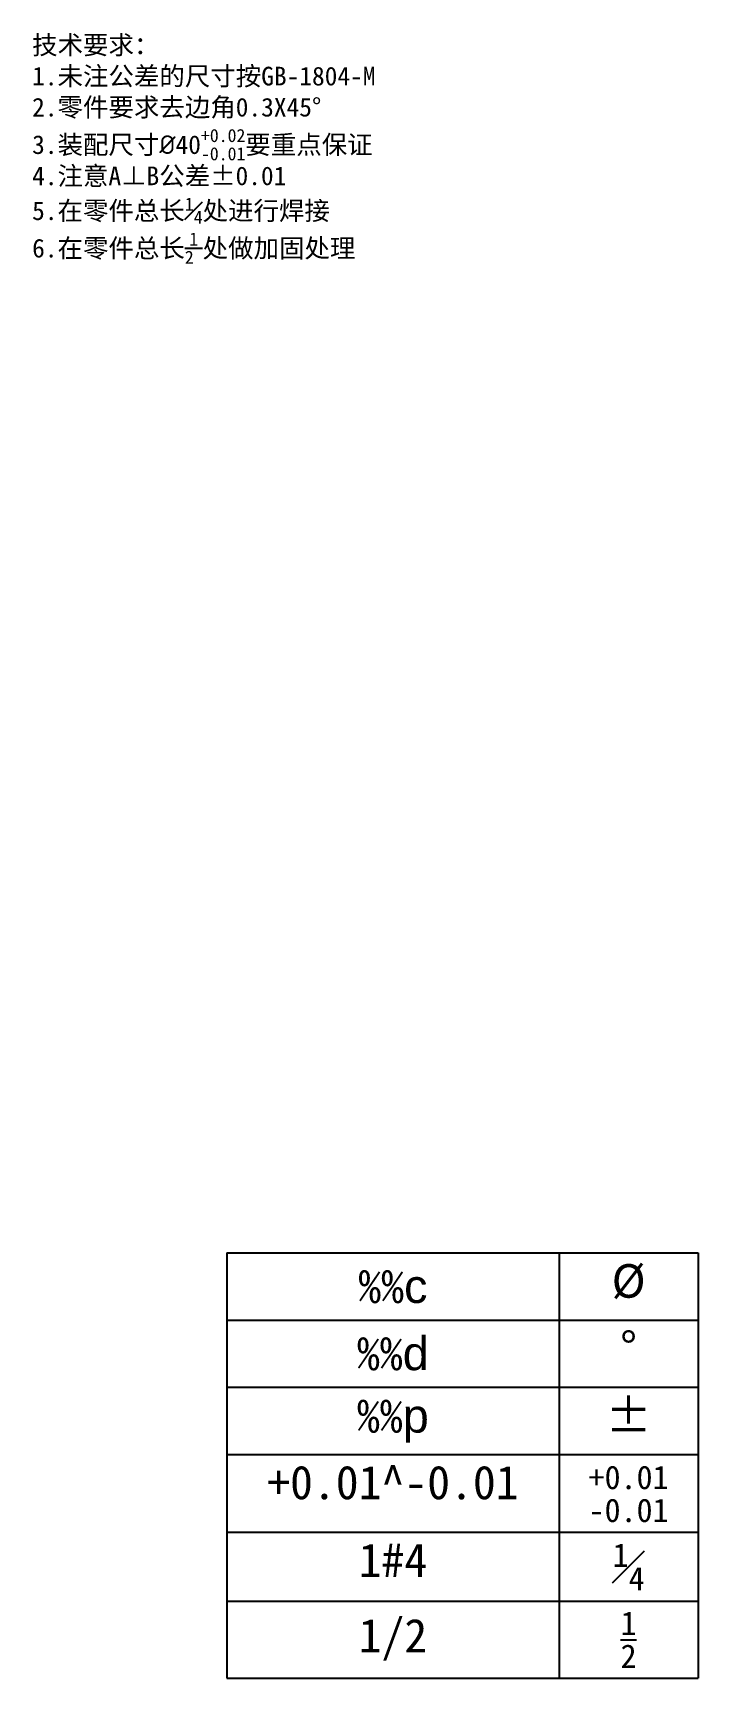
# Model space of a CAD drawing. Header units: millimetres. Extents: x 410 to 499, y -21 to 200.
import ezdxf

# ---------------------------------------------------------------- set-up
doc = ezdxf.new("R2010")
doc.units = ezdxf.units.MM
doc.styles.add('仿宋', font='', dxfattribs={"height": 2.5})
doc.styles.get('仿宋').set_extended_font_data('FangSong')

# ---------------------------------------------------------------- blocks, each defined once
blk = doc.blocks.new('*T1')
at = {"color": 0, "linetype": 'ByBlock', "lineweight": -2, "transparency": 16777216}
for p, q in [((0, 0), (63.13, 0)), ((0, 0), (0, -56.96)), ((44.51, 0), (44.51, -56.96)), ((63.13, 0), (63.13, -56.96)), ((0, -9), (63.13, -9)), ((0, -18), (63.13, -18)), ((0, -27), (63.13, -27)), ((0, -37.42), (63.13, -37.42)), ((0, -46.67), (63.13, -46.67)), ((0, -56.96), (63.13, -56.96))]:
    blk.add_line(p, q, dxfattribs=at)
at = {"color": 0, "transparency": 16777216, "char_height": 4.5}
for s, insert, width, attachment_point in [('{\\C3;%%C}', (53.82, -1.5), 15.6139, 2), ('{\\fSimSun|b0|i0|c134|p2;%%\\fArial|b0|i0|c134|p34;d}', (22.26, -13.5), 41.5126, 5), ('{\\fSimSun|b0|i0|c134|p2;\\C3;%%D}', (53.82, -10.5), 15.6139, 2), ('{\\fSimSun|b0|i0|c134|p2;\\C3;%%P}', (53.82, -19.5), 15.6139, 2), ('\\A1;{\\fSimSun|b0|i0|c134|p2;\\H0.7x;\\C3;\\S1#4;}', (53.82, -38.92), 15.6139, 2), ('{\\A1;\\fSimSun|b0|i0|c134|p2;1/2', (22.26, -51.82), 41.5126, 5)]:
    blk.add_mtext(s, dxfattribs=dict(at, insert=insert, width=width, attachment_point=attachment_point))
at = {"color": 0, "transparency": 16777216, "char_height": 4.5, "style": '仿宋'}
for s, insert, width, attachment_point in [('{\\fKaiTi|b0|i0|c134|p49;%%\\fArial|b0|i0|c134|p34;c}', (22.26, -4.5), 41.5126, 5), ('%%{\\fArial|b0|i0|c134|p34;p}', (22.26, -22.5), 41.5126, 5), ('+0.01^ -0.01', (22.26, -28.5), 41.5126, 2), ('\\A1;{\\H0.7x;\\C3;\\S+0.01^ -0.01;}', (53.82, -28.5), 15.6139, 2), ('\\A1;1#4', (22.26, -38.92), 41.5126, 2), ('\\A1;{\\H0.7x;\\S1/2;}', (53.82, -51.82), 15.6139, 5)]:
    blk.add_mtext(s, dxfattribs=dict(at, insert=insert, width=width, attachment_point=attachment_point))

msp = doc.modelspace()

# ---------------------------------------------------------------- block references
msp.add_blockref('*T1', (436.25, 36.42))

# ---------------------------------------------------------------- texts
at = {"insert": (410.19, 199.51), "char_height": 2.5, "attachment_point": 1, "style": '仿宋'}
msp.add_mtext_dynamic_manual_height_columns('\\A1;技术要求：\\P1.未注公差的尺寸按GB-1804-M\\P2.零件要求去边角{\\C3;0.3X45%%D}\\P{\\C7;3}.装配尺寸{\\fISOCPEUR|b0|i0|c134|p34;\\C3;%%C\\fFangSong|b0|i0|c134|p49;40\\H0.7x;\\S+0.02^ -0.01;}要重点保证\\P4.注意{\\C3;A⊥B}公差{\\C3;%%P0.01\\P\\C7;5.在零件总长\\H0.7x;\\C3;\\S1#4;\\H1.42857x;\\C7;处进行焊接\\P6.在零件总长\\H0.7x;\\C3;\\S1/2 ;\\H1.42857x;\\C7;处做加固处理}', width=60.2351, gutter_width=12.5, heights=[0], dxfattribs=at)

doc.saveas('drawing.dxf')
